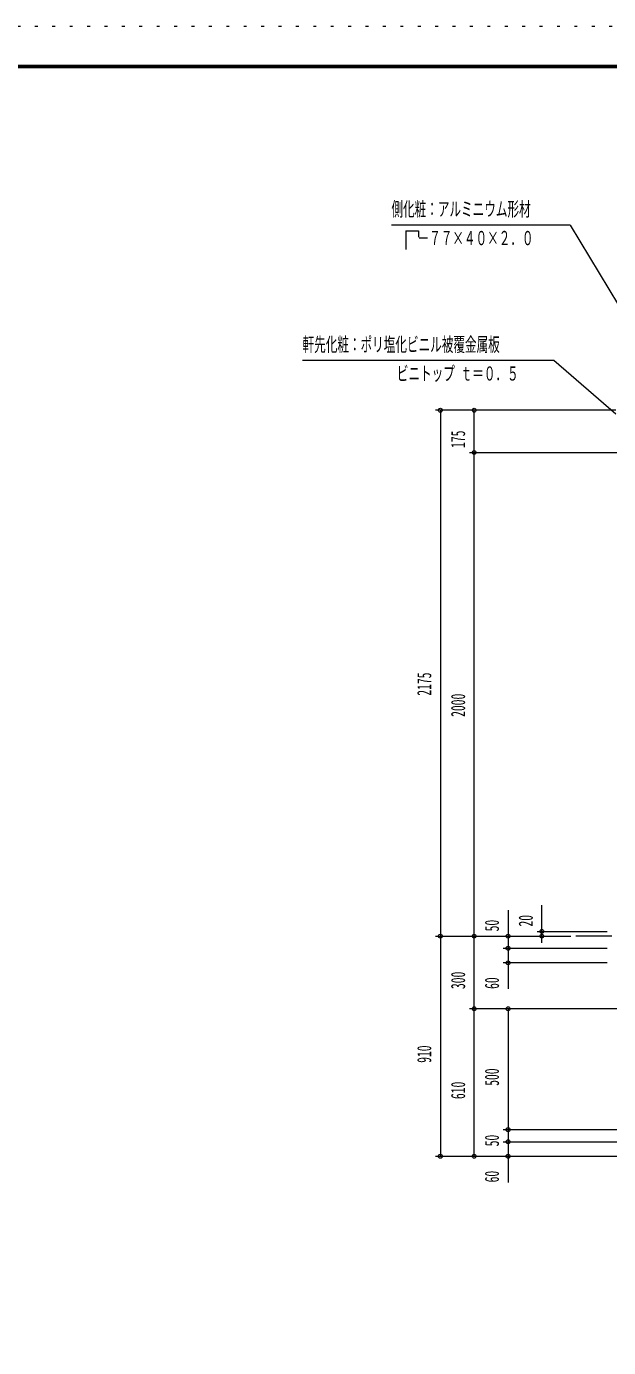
# Model space of a CAD drawing. Units: millimetres, scale not verified. Extents: x -23257 to 23268, y -10500 to 10500.
# Drawn here: x 8750 to 14771, y -3158 to 10500 of the extents above; entities that cross this region are included whole.
import ezdxf
from ezdxf.enums import TextEntityAlignment as Align

# ---------------------------------------------------------------- set-up
doc = ezdxf.new("R2010")
doc.units = ezdxf.units.MM
doc.header["$LTSCALE"] = 60
doc.linetypes.add('USER2', pattern=[3, 0.5, -2.5])
for name, color, linetype, lineweight in [('0-2_F-E_J_ADD', 5, 'USER2', 18), ('1-F__2-0_3BODL', 7, 'Continuous', 18), ('2-0__2-5_3DIM', 3, 'Continuous', 18), ('2-4__F-F_4PAPAER', 5, 'Continuous', 18)]:
    doc.layers.add(name, color=color, linetype=linetype, lineweight=lineweight)
doc.styles.add('ＭＳ ゴシック', font='')
doc.styles.get('ＭＳ ゴシック').set_extended_font_data('MS Gothic')

msp = doc.modelspace()

# ---------------------------------------------------------------- linework, layer by layer
at = {"layer": '0-2_F-E_J_ADD'}
msp.add_lwpolyline([(-6432.19, 10500), (-6432.19, -10500), (23267.81, -10500), (23267.81, 10500)], close=True, dxfattribs=at)
at = {"layer": '1-F__2-0_3BODL'}
msp.add_line((14806.39, 1094.93), (14431.39, 1094.93), dxfattribs=at)
at = {"layer": '2-0__2-5_3DIM'}
for p, q in [((14375.65, 8444.93), (12525.65, 8444.93)), ((12675.65, 8386.38), (12675.65, 8194.93)), ((14375.65, 8444.93), (15617.12, 6384.85)), ((14846.93, 6532.43), (12981.4, 6532.43)), ((13031.4, 6532.43), (13031.4, -1180.07)), ((13381.4, -1180.07), (13381.4, 6532.43)), ((13331.4, 6094.93), (15727.47, 6094.93)), ((14081.39, 1027.83), (14081.39, 1414.93)), ((13731.4, 1364.93), (13731.4, 549.93)), ((12981.4, 1094.93), (14381.4, 1094.93)), ((14031.39, 1144.93), (14756.4, 1144.93)), ((13681.39, 969.93), (14756.4, 969.93)), ((14756.4, 819.93), (13681.39, 819.93)), ((17356.39, 344.93), (13331.4, 344.93)), ((13731.4, 344.93), (13731.4, -1450.07)), ((17356.39, -905.07), (13681.39, -905.07)), ((13681.39, -1030.07), (17356.39, -1030.07)), ((12981.4, -1180.07), (17356.39, -1180.07))]:
    msp.add_line(p, q, dxfattribs=at)
for points in [[(12675.65, 8386.38), (12804.44, 8386.38), (12804.44, 8321.98)], [(14846.88, 6491.02), (14206.4, 7044.93), (11606.4, 7044.93)]]:
    msp.add_lwpolyline(points, dxfattribs=at)
for centre in [(13031.4, 6532.43), (13381.4, 6532.43), (13381.4, 6094.93), (13031.4, 1094.93), (13381.4, 1094.93), (13731.4, 1094.93), (14081.39, 1144.93), (14081.39, 1094.93), (13731.4, 969.93), (13731.4, 819.93), (13381.4, 344.93), (13731.4, 344.93), (13731.4, -905.07), (13731.4, -1030.07), (13031.4, -1180.07), (13381.4, -1180.07), (13731.4, -1180.07)]:
    msp.add_circle(centre, 20, dxfattribs=at)
at = {"layer": '2-4__F-F_4PAPAER'}
for points in [[(22767.81, -10000), (-5932.19, -10000), (-5932.19, 10100), (22767.81, 10100)], [(22765.31, -9997.5), (-5929.69, -9997.5), (-5929.69, 10097.5), (22765.31, 10097.5)], [(22762.81, -9995), (22762.81, 10095), (-5927.19, 10095), (-5927.19, -9995)], [(22760.31, -9992.5), (-5924.69, -9992.5), (-5924.69, 10092.5), (22760.31, 10092.5)], [(22757.81, -9990), (22757.81, 10090), (-5922.19, 10090), (-5922.19, -9990)], [(22755.31, -9987.5), (-5919.69, -9987.5), (-5919.69, 10087.5), (22755.31, 10087.5)], [(22752.81, -9985), (22752.81, 10085), (-5917.19, 10085), (-5917.19, -9985)], [(22750.31, -9982.5), (-5914.69, -9982.5), (-5914.69, 10082.5), (22750.31, 10082.5)], [(22747.81, -9980), (22747.81, 10080), (-5912.19, 10080), (-5912.19, -9980)], [(22745.31, -9977.5), (-5909.69, -9977.5), (-5909.69, 10077.5), (22745.31, 10077.5)], [(22742.81, -9975), (-5907.19, -9975), (-5907.19, 10075), (22742.81, 10075)]]:
    msp.add_lwpolyline(points, close=True, dxfattribs=at)

# ---------------------------------------------------------------- texts
at = {"layer": '2-0__2-5_3DIM', "color": 7, "style": 'ＭＳ ゴシック', "width": 0.6}
for s, p in [('側化粧：アルミニウム形材', (12525.65, 8494.93)), ('\u3000－７７×４０×２．０', (12675.65, 8194.93)), ('軒先化粧：ポリ塩化ビニル被覆金属板', (11606.4, 7094.93)), ('ビニトップ ｔ＝０．５', (12581.4, 6794.93))]:
    msp.add_text(s, height=146.6, dxfattribs=at).set_placement(p, align=Align.BOTTOM_LEFT)
for s, p in [('175', (13331.4, 6142.43)), ('2175', (12981.4, 3581.18)), ('2000', (13331.4, 3362.43)), ('50', (13681.39, 1144.93)), ('20', (14031.39, 1194.93)), ('300', (13331.4, 548.68)), ('60', (13681.39, 549.93)), ('910', (12981.4, -213.82)), ('500', (13681.39, -451.32)), ('610', (13331.4, -588.82)), ('50', (13681.39, -1077.57)), ('60', (13681.39, -1450.07))]:
    msp.add_text(s, height=146.6, rotation=90, dxfattribs=at).set_placement(p, align=Align.BOTTOM_LEFT)

doc.saveas('drawing.dxf')
